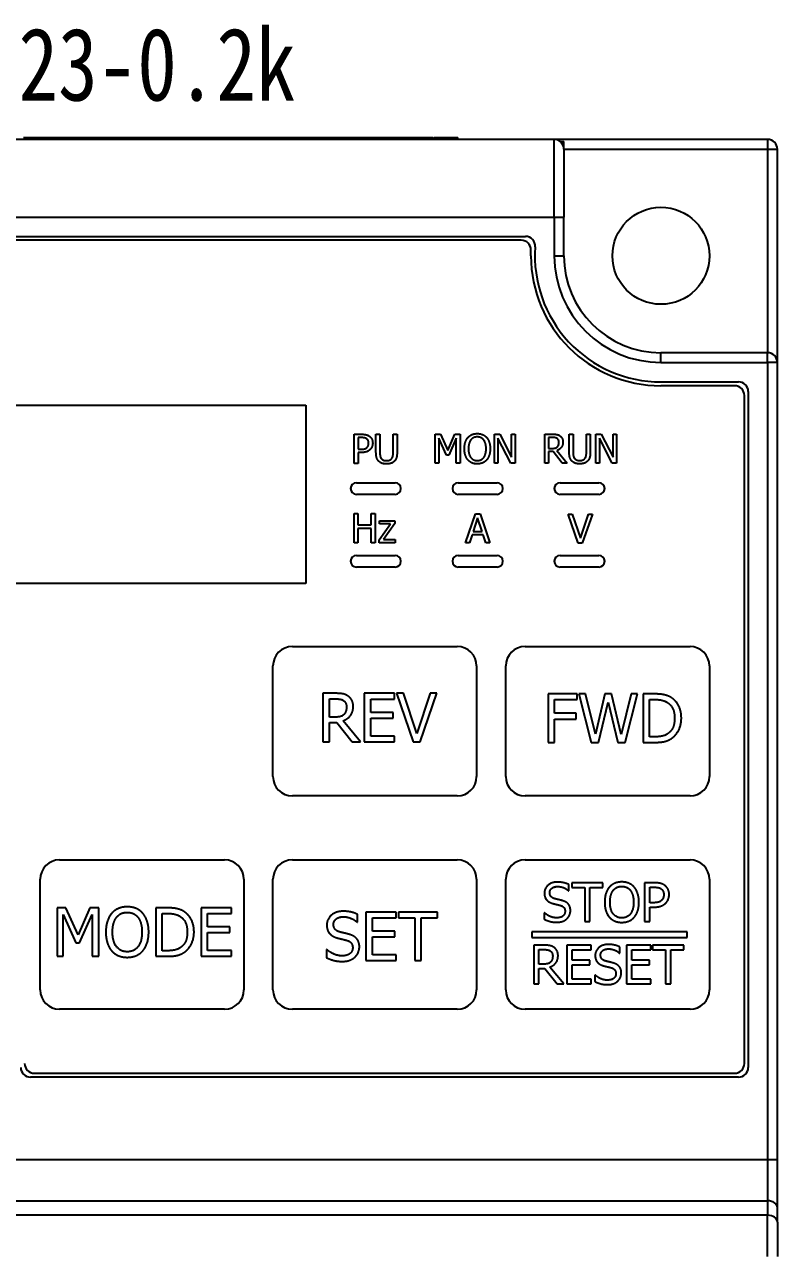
# Model space of a CAD drawing. Header units: millimetres. Extents: x -684 to 5961, y -1281 to 2539.
# Drawn here: x 2174.1 to 2205.1, y -281.4 to -230.6 of the extents above; entities that cross this region are included whole.
import ezdxf
from ezdxf.enums import TextEntityAlignment as Align

# ---------------------------------------------------------------- set-up
doc = ezdxf.new("R2010")
doc.units = ezdxf.units.MM
doc.header["$LTSCALE"] = 5
doc.header["$MEASUREMENT"] = 0
doc.layers.add('2', color=2, linetype='CONTINUOUS')
doc.layers.add('圖框', color=7, linetype='CONTINUOUS')
doc.styles.add('標楷體', font='', dxfattribs={"width": 0.8})
doc.styles.get('標楷體').set_extended_font_data('標楷體')

msp = doc.modelspace()

# ---------------------------------------------------------------- linework, layer by layer
at = {"layer": '圖框'}
for p, q in [((2195.926, -235.359), (2151.126, -235.359)), ((2174.036, -235.279), (2174.484, -235.279)), ((2174.484, -235.359), (2174.484, -235.279)), ((2174.578, -235.359), (2174.578, -235.279)), ((2174.627, -235.279), (2174.718, -235.279)), ((2174.627, -235.359), (2174.627, -235.279)), ((2174.718, -235.279), (2174.845, -235.279)), ((2174.718, -235.359), (2174.718, -235.279)), ((2174.845, -235.279), (2175.073, -235.279)), ((2174.845, -235.359), (2174.845, -235.279)), ((2175.073, -235.359), (2175.073, -235.279)), ((2175.073, -235.279), (2175.19, -235.279)), ((2175.19, -235.359), (2175.19, -235.279)), ((2175.19, -235.279), (2175.249, -235.279)), ((2175.249, -235.359), (2175.249, -235.279)), ((2175.249, -235.279), (2175.517, -235.279)), ((2175.517, -235.359), (2175.517, -235.279)), ((2175.517, -235.279), (2175.672, -235.279)), ((2175.672, -235.279), (2175.756, -235.279)), ((2175.672, -235.359), (2175.672, -235.279)), ((2175.756, -235.279), (2176.078, -235.279)), ((2175.756, -235.359), (2175.756, -235.279)), ((2176.078, -235.359), (2176.078, -235.279)), ((2176.078, -235.279), (2176.19, -235.279)), ((2176.19, -235.279), (2176.332, -235.279)), ((2176.19, -235.359), (2176.19, -235.279)), ((2176.332, -235.359), (2176.332, -235.279)), ((2176.43, -235.359), (2176.43, -235.279)), ((2176.689, -235.359), (2176.689, -235.279)), ((2176.938, -235.359), (2176.938, -235.279)), ((2177.052, -235.359), (2177.052, -235.279)), ((2177.052, -235.279), (2177.2, -235.279)), ((2177.2, -235.359), (2177.2, -235.279)), ((2177.366, -235.359), (2177.366, -235.279)), ((2177.386, -235.359), (2177.386, -235.279)), ((2177.48, -235.359), (2177.48, -235.279)), ((2177.719, -235.359), (2177.719, -235.279)), ((2177.851, -235.359), (2177.851, -235.279)), ((2177.95, -235.279), (2178.04, -235.279)), ((2177.95, -235.359), (2177.95, -235.279)), ((2178.04, -235.359), (2178.04, -235.279)), ((2178.125, -235.359), (2178.125, -235.279)), ((2178.355, -235.359), (2178.355, -235.279)), ((2178.585, -235.359), (2178.585, -235.279)), ((2178.671, -235.359), (2178.671, -235.279)), ((2178.671, -235.279), (2178.838, -235.279)), ((2178.838, -235.359), (2178.838, -235.279)), ((2178.838, -235.279), (2178.948, -235.279)), ((2178.948, -235.359), (2178.948, -235.279)), ((2178.948, -235.279), (2179.053, -235.279)), ((2179.053, -235.279), (2179.13, -235.279)), ((2179.053, -235.359), (2179.053, -235.279)), ((2179.053, -235.279), (2179.053, -235.279)), ((2179.053, -235.359), (2179.053, -235.279)), ((2179.13, -235.279), (2179.197, -235.279)), ((2179.13, -235.359), (2179.13, -235.279)), ((2179.197, -235.359), (2179.197, -235.279)), ((2179.197, -235.279), (2179.326, -235.279)), ((2179.326, -235.359), (2179.326, -235.279)), ((2179.495, -235.359), (2179.495, -235.279)), ((2179.495, -235.279), (2179.925, -235.279)), ((2179.925, -235.359), (2179.925, -235.279)), ((2179.925, -235.279), (2180.167, -235.279)), ((2180.167, -235.279), (2180.258, -235.279)), ((2180.167, -235.359), (2180.167, -235.279)), ((2180.258, -235.359), (2180.258, -235.279)), ((2180.258, -235.279), (2180.501, -235.279)), ((2180.501, -235.279), (2180.584, -235.279)), ((2180.501, -235.359), (2180.501, -235.279)), ((2180.584, -235.359), (2180.584, -235.279)), ((2180.592, -235.279), (2180.764, -235.279)), ((2180.592, -235.359), (2180.592, -235.279)), ((2180.764, -235.359), (2180.764, -235.279)), ((2181.018, -235.359), (2181.018, -235.279)), ((2181.166, -235.359), (2181.166, -235.279)), ((2181.221, -235.359), (2181.221, -235.279)), ((2181.286, -235.279), (2181.393, -235.279)), ((2181.286, -235.359), (2181.286, -235.279)), ((2181.393, -235.359), (2181.393, -235.279)), ((2181.393, -235.279), (2181.837, -235.279)), ((2181.837, -235.279), (2181.907, -235.279)), ((2181.837, -235.359), (2181.837, -235.279)), ((2181.907, -235.279), (2181.913, -235.279)), ((2181.907, -235.359), (2181.907, -235.279)), ((2181.913, -235.359), (2181.913, -235.279)), ((2182.005, -235.279), (2182.119, -235.279)), ((2182.005, -235.359), (2182.005, -235.279)), ((2182.119, -235.279), (2182.556, -235.279)), ((2182.119, -235.359), (2182.119, -235.279)), ((2182.556, -235.359), (2182.556, -235.279)), ((2182.556, -235.279), (2182.707, -235.279)), ((2182.707, -235.359), (2182.707, -235.279)), ((2182.707, -235.279), (2182.719, -235.279)), ((2182.719, -235.359), (2182.719, -235.279)), ((2182.953, -235.359), (2182.953, -235.279)), ((2182.953, -235.279), (2183.559, -235.279)), ((2183.559, -235.359), (2183.559, -235.279)), ((2183.754, -235.279), (2183.761, -235.279)), ((2183.754, -235.359), (2183.754, -235.279)), ((2183.761, -235.279), (2183.85, -235.279)), ((2183.761, -235.359), (2183.761, -235.279)), ((2183.85, -235.279), (2184.049, -235.279)), ((2183.85, -235.359), (2183.85, -235.279)), ((2184.049, -235.279), (2184.106, -235.279)), ((2184.049, -235.359), (2184.049, -235.279)), ((2184.106, -235.279), (2184.305, -235.279)), ((2184.106, -235.359), (2184.106, -235.279)), ((2184.305, -235.359), (2184.305, -235.279)), ((2184.305, -235.279), (2184.401, -235.279)), ((2184.401, -235.359), (2184.401, -235.279)), ((2184.401, -235.279), (2184.451, -235.279)), ((2184.451, -235.359), (2184.451, -235.279)), ((2184.451, -235.279), (2184.511, -235.279)), ((2184.511, -235.279), (2184.608, -235.279)), ((2184.511, -235.359), (2184.511, -235.279)), ((2184.608, -235.279), (2184.677, -235.279)), ((2184.608, -235.359), (2184.608, -235.279)), ((2184.677, -235.279), (2184.991, -235.279)), ((2184.677, -235.359), (2184.677, -235.279)), ((2184.991, -235.279), (2185.061, -235.279)), ((2184.991, -235.359), (2184.991, -235.279)), ((2185.061, -235.359), (2185.061, -235.279)), ((2185.061, -235.279), (2185.163, -235.279)), ((2185.163, -235.279), (2185.272, -235.279)), ((2185.163, -235.359), (2185.163, -235.279)), ((2185.272, -235.279), (2185.454, -235.279)), ((2185.272, -235.359), (2185.272, -235.279)), ((2185.454, -235.359), (2185.454, -235.279)), ((2185.724, -235.359), (2185.724, -235.279)), ((2185.88, -235.359), (2185.88, -235.279)), ((2186.01, -235.279), (2186.035, -235.279)), ((2186.01, -235.359), (2186.01, -235.279)), ((2186.035, -235.359), (2186.035, -235.279)), ((2186.035, -235.279), (2186.509, -235.279)), ((2186.509, -235.279), (2186.792, -235.279)), ((2186.509, -235.359), (2186.509, -235.279)), ((2186.792, -235.359), (2186.792, -235.279)), ((2186.795, -235.279), (2186.979, -235.279)), ((2186.795, -235.359), (2186.795, -235.279)), ((2186.979, -235.359), (2186.979, -235.279)), ((2186.979, -235.279), (2187.262, -235.279)), ((2187.262, -235.359), (2187.262, -235.279)), ((2187.262, -235.279), (2187.426, -235.279)), ((2187.426, -235.279), (2187.515, -235.279)), ((2187.426, -235.359), (2187.426, -235.279)), ((2187.515, -235.279), (2187.857, -235.279)), ((2187.515, -235.359), (2187.515, -235.279)), ((2187.857, -235.359), (2187.857, -235.279)), ((2187.857, -235.279), (2187.975, -235.279)), ((2187.975, -235.359), (2187.975, -235.279)), ((2188.217, -235.359), (2188.217, -235.279)), ((2188.298, -235.279), (2188.401, -235.279)), ((2188.298, -235.359), (2188.298, -235.279)), ((2188.401, -235.359), (2188.401, -235.279)), ((2188.401, -235.279), (2188.46, -235.279)), ((2188.46, -235.359), (2188.46, -235.279)), ((2188.46, -235.279), (2188.473, -235.279)), ((2188.473, -235.359), (2188.473, -235.279)), ((2188.572, -235.359), (2188.572, -235.279)), ((2188.826, -235.359), (2188.826, -235.279)), ((2188.966, -235.359), (2188.966, -235.279)), ((2189.07, -235.359), (2189.07, -235.279)), ((2189.07, -235.279), (2189.206, -235.279)), ((2189.206, -235.279), (2189.302, -235.279)), ((2189.206, -235.359), (2189.206, -235.279)), ((2189.302, -235.279), (2189.66, -235.279)), ((2189.302, -235.359), (2189.302, -235.279)), ((2189.66, -235.359), (2189.66, -235.279)), ((2189.66, -235.279), (2189.756, -235.279)), ((2189.756, -235.279), (2189.92, -235.279)), ((2189.756, -235.359), (2189.756, -235.279)), ((2189.92, -235.359), (2189.92, -235.279)), ((2189.92, -235.279), (2190.204, -235.279)), ((2190.204, -235.359), (2190.204, -235.279)), ((2190.204, -235.279), (2190.253, -235.279)), ((2190.253, -235.359), (2190.253, -235.279)), ((2190.253, -235.279), (2190.367, -235.279)), ((2190.367, -235.279), (2190.456, -235.279)), ((2190.367, -235.359), (2190.367, -235.279)), ((2190.456, -235.279), (2190.798, -235.279)), ((2190.456, -235.359), (2190.456, -235.279)), ((2190.798, -235.359), (2190.798, -235.279)), ((2190.798, -235.279), (2190.916, -235.279)), ((2190.916, -235.359), (2190.916, -235.279)), ((2190.974, -235.359), (2190.974, -235.279)), ((2191.023, -235.279), (2191.12, -235.279)), ((2191.023, -235.359), (2191.023, -235.279)), ((2191.12, -235.279), (2191.19, -235.279)), ((2191.12, -235.359), (2191.12, -235.279)), ((2191.19, -235.279), (2191.503, -235.279)), ((2191.19, -235.359), (2191.19, -235.279)), ((2191.503, -235.279), (2191.574, -235.279)), ((2191.503, -235.359), (2191.503, -235.279)), ((2191.574, -235.359), (2191.574, -235.279)), ((2191.574, -235.279), (2191.675, -235.279)), ((2191.675, -235.359), (2191.675, -235.279)), ((2191.95, -235.359), (2191.95, -235.279)), ((2204.726, -235.359), (2195.926, -235.359)), ((2195.926, -238.559), (2195.926, -235.359)), ((2196.166, -235.439), (2196.326, -235.439)), ((2196.326, -235.759), (2196.326, -235.439)), ((2196.326, -235.759), (2204.726, -235.759)), ((2196.326, -235.759), (2196.326, -238.559)), ((2204.726, -235.359), (2204.726, -235.759)), ((2204.726, -235.759), (2205.126, -235.759)), ((2204.726, -235.759), (2204.726, -244.159)), ((2205.126, -244.559), (2205.126, -235.759)), ((2151.126, -238.559), (2195.926, -238.559)), ((2195.926, -238.559), (2195.926, -240.159)), ((2195.926, -238.559), (2196.326, -238.559)), ((2196.326, -240.159), (2196.326, -238.559)), ((2152.326, -239.359), (2194.74, -239.359)), ((2194.566, -239.519), (2152.486, -239.519)), ((2194.966, -240.159), (2194.966, -239.919)), ((2195.926, -240.159), (2196.326, -240.159)), ((2200.326, -244.559), (2200.326, -244.159)), ((2204.726, -244.159), (2200.326, -244.159)), ((2204.726, -244.559), (2204.726, -244.159)), ((2200.326, -244.559), (2204.726, -244.559)), ((2204.726, -244.559), (2204.726, -277.445)), ((2205.126, -244.559), (2204.726, -244.559)), ((2205.126, -277.445), (2205.126, -244.559)), ((2200.326, -245.359), (2203.526, -245.359)), ((2203.366, -245.519), (2200.326, -245.519)), ((2203.766, -273.479), (2203.766, -245.919)), ((2203.926, -245.759), (2203.926, -273.639)), ((2155.286, -246.319), (2185.686, -246.319)), ((2185.686, -246.319), (2185.686, -253.679)), ((2187.68, -248.72), (2187.68, -247.52)), ((2187.68, -247.52), (2187.981, -247.52)), ((2187.971, -247.658), (2187.839, -247.658)), ((2187.839, -247.658), (2187.839, -248.137)), ((2188.575, -248.269), (2188.575, -247.52)), ((2188.575, -247.52), (2188.735, -247.52)), ((2188.735, -247.52), (2188.735, -248.269)), ((2189.284, -248.273), (2189.284, -247.52)), ((2189.284, -247.52), (2189.444, -247.52)), ((2189.444, -247.52), (2189.444, -248.269)), ((2191.018, -248.717), (2191.018, -247.517)), ((2191.018, -247.517), (2191.236, -247.517)), ((2191.477, -248.387), (2191.167, -247.684)), ((2191.167, -247.684), (2191.167, -248.717)), ((2191.236, -247.517), (2191.535, -248.185)), ((2191.535, -248.185), (2191.825, -247.517)), ((2191.887, -247.684), (2191.574, -248.387)), ((2191.825, -247.517), (2192.047, -247.517)), ((2191.887, -248.717), (2191.887, -247.684)), ((2192.047, -247.517), (2192.047, -248.717)), ((2193.458, -248.717), (2193.458, -247.517)), ((2193.458, -247.517), (2193.684, -247.517)), ((2194.137, -248.717), (2193.606, -247.683)), ((2193.606, -247.683), (2193.606, -248.717)), ((2193.684, -247.517), (2194.168, -248.467)), ((2194.168, -248.467), (2194.168, -247.517)), ((2194.168, -247.517), (2194.316, -247.517)), ((2194.316, -247.517), (2194.316, -248.717)), ((2195.534, -248.715), (2195.534, -247.515)), ((2195.534, -247.515), (2195.843, -247.515)), ((2195.852, -247.653), (2195.693, -247.653)), ((2195.693, -247.653), (2195.693, -248.104)), ((2196.543, -248.263), (2196.543, -247.515)), ((2196.543, -247.515), (2196.703, -247.515)), ((2196.703, -247.515), (2196.703, -248.263)), ((2197.252, -248.267), (2197.252, -247.515)), ((2197.252, -247.515), (2197.412, -247.515)), ((2197.412, -247.515), (2197.412, -248.263)), ((2197.64, -248.715), (2197.64, -247.515)), ((2197.64, -247.515), (2197.867, -247.515)), ((2198.32, -248.715), (2197.789, -247.68)), ((2197.789, -247.68), (2197.789, -248.715)), ((2197.867, -247.515), (2198.35, -248.465)), ((2198.35, -248.465), (2198.35, -247.515)), ((2198.35, -247.515), (2198.499, -247.515)), ((2198.499, -247.515), (2198.499, -248.715)), ((2187.839, -248.137), (2187.948, -248.137)), ((2187.974, -248.273), (2187.839, -248.273)), ((2187.839, -248.273), (2187.839, -248.72)), ((2191.574, -248.387), (2191.477, -248.387)), ((2195.693, -248.104), (2195.833, -248.104)), ((2195.876, -248.237), (2195.693, -248.237)), ((2195.693, -248.237), (2195.693, -248.715)), ((2196.255, -248.715), (2195.876, -248.237)), ((2196.036, -248.192), (2196.463, -248.715)), ((2187.839, -248.72), (2187.68, -248.72)), ((2191.167, -248.717), (2191.018, -248.717)), ((2192.047, -248.717), (2191.887, -248.717)), ((2193.606, -248.717), (2193.458, -248.717)), ((2194.316, -248.717), (2194.137, -248.717)), ((2195.693, -248.715), (2195.534, -248.715)), ((2196.463, -248.715), (2196.255, -248.715)), ((2197.789, -248.715), (2197.64, -248.715)), ((2198.499, -248.715), (2198.32, -248.715)), ((2187.766, -249.519), (2189.366, -249.519)), ((2191.966, -249.519), (2193.566, -249.519)), ((2196.166, -249.519), (2197.766, -249.519)), ((2189.366, -249.999), (2187.766, -249.999)), ((2193.566, -249.999), (2191.966, -249.999)), ((2197.766, -249.999), (2196.166, -249.999)), ((2187.67, -251.992), (2187.67, -250.792)), ((2187.67, -250.792), (2187.83, -250.792)), ((2187.83, -250.792), (2187.83, -251.263)), ((2188.382, -251.263), (2188.382, -250.792)), ((2188.382, -250.792), (2188.542, -250.792)), ((2188.542, -250.792), (2188.542, -251.992)), ((2192.268, -251.999), (2192.672, -250.799)), ((2192.767, -250.962), (2192.582, -251.527)), ((2192.672, -250.799), (2192.869, -250.799)), ((2192.952, -251.527), (2192.767, -250.962)), ((2192.869, -250.799), (2193.273, -251.999)), ((2196.911, -252.014), (2196.498, -250.814)), ((2196.498, -250.814), (2196.669, -250.814)), ((2196.669, -250.814), (2197.002, -251.81)), ((2197.002, -251.81), (2197.334, -250.814)), ((2197.497, -250.814), (2197.083, -252.014)), ((2197.334, -250.814), (2197.497, -250.814)), ((2187.83, -251.263), (2188.382, -251.263)), ((2188.382, -251.405), (2187.83, -251.405)), ((2187.83, -251.405), (2187.83, -251.992)), ((2188.382, -251.992), (2188.382, -251.405)), ((2188.703, -251.88), (2189.174, -251.216)), ((2188.723, -251.216), (2188.723, -251.092)), ((2188.723, -251.092), (2189.356, -251.092)), ((2189.174, -251.216), (2188.723, -251.216)), ((2189.356, -251.2), (2188.883, -251.865)), ((2189.356, -251.092), (2189.356, -251.2)), ((2187.83, -251.992), (2187.67, -251.992)), ((2188.542, -251.992), (2188.382, -251.992)), ((2188.703, -251.992), (2188.703, -251.88)), ((2189.364, -251.992), (2188.703, -251.992)), ((2188.883, -251.865), (2189.364, -251.865)), ((2189.364, -251.865), (2189.364, -251.992)), ((2192.429, -251.999), (2192.268, -251.999)), ((2192.538, -251.664), (2192.429, -251.999)), ((2192.996, -251.664), (2192.538, -251.664)), ((2192.582, -251.527), (2192.952, -251.527)), ((2193.105, -251.999), (2192.996, -251.664)), ((2193.273, -251.999), (2193.105, -251.999)), ((2197.083, -252.014), (2196.911, -252.014)), ((2187.766, -252.519), (2189.366, -252.519)), ((2191.966, -252.519), (2193.566, -252.519)), ((2196.166, -252.519), (2197.766, -252.519)), ((2189.366, -252.999), (2187.766, -252.999)), ((2193.566, -252.999), (2191.966, -252.999)), ((2197.766, -252.999), (2196.166, -252.999)), ((2185.686, -253.679), (2155.286, -253.679)), ((2185.126, -256.279), (2191.926, -256.279)), ((2194.726, -256.279), (2201.526, -256.279)), ((2184.326, -261.639), (2184.326, -257.079)), ((2192.726, -257.079), (2192.726, -261.639)), ((2193.926, -261.639), (2193.926, -257.079)), ((2202.326, -257.079), (2202.326, -261.639)), ((2186.385, -258.206), (2186.385, -260.206)), ((2186.901, -258.206), (2186.385, -258.206)), ((2186.651, -259.188), (2186.651, -258.436)), ((2186.651, -258.436), (2186.915, -258.436)), ((2189.343, -258.206), (2188.092, -258.206)), ((2188.092, -258.206), (2188.092, -260.206)), ((2188.358, -258.443), (2189.343, -258.443)), ((2188.358, -258.991), (2188.358, -258.443)), ((2189.343, -258.443), (2189.343, -258.206)), ((2189.421, -258.206), (2190.11, -260.206)), ((2189.706, -258.206), (2189.421, -258.206)), ((2190.26, -259.868), (2189.706, -258.206)), ((2190.815, -258.206), (2190.26, -259.868)), ((2190.396, -260.206), (2191.085, -258.206)), ((2191.085, -258.206), (2190.815, -258.206)), ((2195.676, -258.232), (2195.676, -260.232)), ((2196.872, -258.232), (2195.676, -258.232)), ((2195.942, -259.032), (2195.942, -258.468)), ((2195.942, -258.468), (2196.872, -258.468)), ((2196.872, -258.468), (2196.872, -258.232)), ((2196.944, -258.232), (2197.454, -260.232)), ((2197.218, -258.232), (2196.944, -258.232)), ((2197.62, -259.89), (2197.218, -258.232)), ((2198.018, -258.232), (2197.62, -259.89)), ((2197.749, -260.232), (2198.145, -258.572)), ((2198.289, -258.232), (2198.018, -258.232)), ((2198.145, -258.572), (2198.551, -260.232)), ((2198.691, -259.909), (2198.289, -258.232)), ((2199.091, -258.232), (2198.691, -259.909)), ((2198.85, -260.232), (2199.352, -258.232)), ((2199.352, -258.232), (2199.091, -258.232)), ((2199.59, -258.232), (2199.59, -260.232)), ((2200.046, -258.232), (2199.59, -258.232)), ((2199.856, -260.001), (2199.856, -258.462)), ((2199.856, -258.462), (2200.059, -258.462)), ((2189.277, -258.991), (2188.358, -258.991)), ((2189.277, -259.227), (2189.277, -258.991)), ((2196.833, -259.032), (2195.942, -259.032)), ((2196.833, -259.269), (2196.833, -259.032)), ((2186.884, -259.188), (2186.651, -259.188)), ((2186.651, -259.411), (2186.956, -259.411)), ((2186.651, -260.206), (2186.651, -259.411)), ((2186.956, -259.411), (2187.588, -260.206)), ((2187.933, -260.206), (2187.221, -259.336)), ((2188.358, -259.227), (2189.277, -259.227)), ((2188.358, -259.97), (2188.358, -259.227)), ((2195.942, -259.269), (2196.833, -259.269)), ((2195.942, -260.232), (2195.942, -259.269)), ((2189.343, -259.97), (2188.358, -259.97)), ((2189.343, -260.206), (2189.343, -259.97)), ((2200.059, -260.001), (2199.856, -260.001)), ((2186.385, -260.206), (2186.651, -260.206)), ((2187.588, -260.206), (2187.933, -260.206)), ((2188.092, -260.206), (2189.343, -260.206)), ((2190.11, -260.206), (2190.396, -260.206)), ((2195.676, -260.232), (2195.942, -260.232)), ((2197.454, -260.232), (2197.749, -260.232)), ((2198.551, -260.232), (2198.85, -260.232)), ((2199.59, -260.232), (2200.051, -260.232)), ((2191.926, -262.439), (2185.126, -262.439)), ((2201.526, -262.439), (2194.726, -262.439)), ((2175.526, -265.079), (2182.326, -265.079)), ((2185.126, -265.079), (2191.926, -265.079)), ((2194.726, -265.079), (2201.526, -265.079)), ((2174.726, -270.439), (2174.726, -265.879)), ((2183.126, -265.879), (2183.126, -270.439)), ((2184.326, -270.439), (2184.326, -265.879)), ((2192.726, -265.879), (2192.726, -270.439)), ((2193.926, -270.439), (2193.926, -265.879)), ((2196.532, -266.351), (2196.532, -266.097)), ((2196.647, -266.022), (2196.647, -266.211)), ((2197.933, -266.022), (2196.647, -266.022)), ((2196.647, -266.211), (2197.184, -266.211)), ((2197.184, -266.211), (2197.184, -267.622)), ((2197.397, -266.211), (2197.933, -266.211)), ((2197.397, -267.622), (2197.397, -266.211)), ((2197.933, -266.211), (2197.933, -266.022)), ((2199.653, -266.022), (2199.653, -267.622)), ((2200.055, -266.022), (2199.653, -266.022)), ((2199.865, -266.844), (2199.865, -266.206)), ((2199.865, -266.206), (2200.042, -266.206)), ((2202.326, -265.879), (2202.326, -270.439)), ((2196.516, -266.351), (2196.532, -266.351)), ((2175.427, -267.055), (2175.427, -269.055)), ((2175.79, -267.055), (2175.427, -267.055)), ((2176.29, -268.169), (2175.79, -267.055)), ((2176.773, -267.055), (2176.29, -268.169)), ((2177.142, -267.055), (2176.773, -267.055)), ((2177.142, -269.055), (2177.142, -267.055)), ((2179.494, -267.055), (2179.494, -269.055)), ((2179.949, -267.055), (2179.494, -267.055)), ((2182.61, -267.055), (2181.359, -267.055)), ((2181.359, -267.055), (2181.359, -269.055)), ((2182.61, -267.292), (2182.61, -267.055)), ((2189.413, -267.231), (2188.162, -267.231)), ((2188.162, -267.231), (2188.162, -269.231)), ((2189.413, -267.467), (2189.413, -267.231)), ((2189.501, -267.231), (2189.501, -267.467)), ((2191.108, -267.231), (2189.501, -267.231)), ((2191.108, -267.467), (2191.108, -267.231)), ((2195.506, -267.259), (2195.506, -267.526)), ((2195.522, -267.259), (2195.506, -267.259)), ((2200.01, -266.844), (2199.865, -266.844)), ((2199.865, -267.025), (2200.045, -267.025)), ((2199.865, -267.622), (2199.865, -267.025)), ((2175.675, -267.333), (2176.192, -268.504)), ((2175.675, -269.055), (2175.675, -267.333)), ((2176.354, -268.504), (2176.876, -267.333)), ((2176.876, -267.333), (2176.876, -269.055)), ((2179.76, -268.825), (2179.76, -267.286)), ((2179.76, -267.286), (2179.962, -267.286)), ((2181.625, -267.292), (2182.61, -267.292)), ((2181.625, -267.84), (2181.625, -267.292)), ((2187.794, -267.642), (2187.813, -267.642)), ((2187.813, -267.642), (2187.813, -267.325)), ((2188.428, -267.467), (2189.413, -267.467)), ((2188.428, -268.015), (2188.428, -267.467)), ((2189.501, -267.467), (2190.172, -267.467)), ((2190.172, -267.467), (2190.172, -269.231)), ((2190.437, -267.467), (2191.108, -267.467)), ((2190.437, -269.231), (2190.437, -267.467)), ((2197.184, -267.622), (2197.397, -267.622)), ((2199.653, -267.622), (2199.865, -267.622)), ((2182.544, -267.84), (2181.625, -267.84)), ((2181.625, -268.077), (2182.544, -268.077)), ((2181.625, -268.819), (2181.625, -268.077)), ((2182.544, -268.077), (2182.544, -267.84)), ((2189.347, -268.015), (2188.428, -268.015)), ((2188.428, -268.252), (2189.347, -268.252)), ((2188.428, -268.994), (2188.428, -268.252)), ((2189.347, -268.252), (2189.347, -268.015)), ((2195.008, -268.039), (2195.008, -268.279)), ((2201.408, -268.039), (2195.008, -268.039)), ((2201.408, -268.279), (2201.408, -268.039)), ((2176.192, -268.504), (2176.354, -268.504)), ((2186.531, -268.777), (2186.531, -269.111)), ((2186.551, -268.777), (2186.531, -268.777)), ((2195.008, -268.279), (2201.408, -268.279)), ((2195.081, -268.594), (2195.081, -270.194)), ((2195.494, -268.594), (2195.081, -268.594)), ((2195.294, -269.379), (2195.294, -268.778)), ((2195.294, -268.778), (2195.505, -268.778)), ((2197.448, -268.594), (2196.447, -268.594)), ((2196.447, -268.594), (2196.447, -270.194)), ((2196.659, -268.783), (2197.448, -268.783)), ((2196.659, -269.221), (2196.659, -268.783)), ((2197.448, -268.783), (2197.448, -268.594)), ((2198.628, -268.923), (2198.628, -268.669)), ((2199.907, -268.594), (2198.906, -268.594)), ((2198.906, -268.594), (2198.906, -270.194)), ((2199.119, -268.783), (2199.907, -268.783)), ((2199.119, -269.221), (2199.119, -268.783)), ((2199.907, -268.783), (2199.907, -268.594)), ((2199.977, -268.594), (2199.977, -268.783)), ((2201.264, -268.594), (2199.977, -268.594)), ((2199.977, -268.783), (2200.514, -268.783)), ((2200.514, -268.783), (2200.514, -270.194)), ((2200.727, -268.783), (2201.264, -268.783)), ((2200.727, -270.194), (2200.727, -268.783)), ((2201.264, -268.783), (2201.264, -268.594)), ((2175.427, -269.055), (2175.675, -269.055)), ((2176.876, -269.055), (2177.142, -269.055)), ((2179.494, -269.055), (2179.954, -269.055)), ((2179.962, -268.825), (2179.76, -268.825)), ((2181.359, -269.055), (2182.61, -269.055)), ((2182.61, -268.819), (2181.625, -268.819)), ((2182.61, -269.055), (2182.61, -268.819)), ((2188.162, -269.231), (2189.413, -269.231)), ((2189.413, -268.994), (2188.428, -268.994)), ((2189.413, -269.231), (2189.413, -268.994)), ((2190.172, -269.231), (2190.437, -269.231)), ((2197.395, -269.221), (2196.659, -269.221)), ((2197.395, -269.411), (2197.395, -269.221)), ((2198.612, -268.923), (2198.628, -268.923)), ((2199.854, -269.221), (2199.119, -269.221)), ((2199.854, -269.411), (2199.854, -269.221)), ((2195.481, -269.379), (2195.294, -269.379)), ((2195.294, -269.557), (2195.538, -269.557)), ((2195.294, -270.194), (2195.294, -269.557)), ((2195.538, -269.557), (2196.043, -270.194)), ((2196.32, -270.194), (2195.75, -269.497)), ((2196.659, -269.411), (2197.395, -269.411)), ((2196.659, -270.004), (2196.659, -269.411)), ((2199.119, -269.411), (2199.854, -269.411)), ((2199.119, -270.004), (2199.119, -269.411)), ((2195.081, -270.194), (2195.294, -270.194)), ((2196.043, -270.194), (2196.32, -270.194)), ((2196.447, -270.194), (2197.448, -270.194)), ((2197.448, -270.004), (2196.659, -270.004)), ((2197.448, -270.194), (2197.448, -270.004)), ((2197.602, -269.831), (2197.602, -270.098)), ((2197.618, -269.831), (2197.602, -269.831)), ((2198.906, -270.194), (2199.907, -270.194)), ((2199.907, -270.004), (2199.119, -270.004)), ((2199.907, -270.194), (2199.907, -270.004)), ((2200.514, -270.194), (2200.727, -270.194)), ((2182.326, -271.239), (2175.526, -271.239)), ((2191.926, -271.239), (2185.126, -271.239)), ((2201.526, -271.239), (2194.726, -271.239)), ((2203.526, -274.039), (2174.326, -274.039)), ((2174.486, -273.879), (2203.366, -273.879)), ((2204.726, -277.445), (2151.126, -277.445)), ((2204.726, -277.445), (2204.726, -279.142)), ((2205.126, -277.445), (2204.726, -277.445)), ((2205.126, -279.424), (2205.126, -277.445)), ((2151.126, -279.142), (2204.726, -279.142)), ((2204.726, -279.142), (2204.726, -279.736)), ((2205.126, -280.019), (2205.126, -279.424)), ((2204.726, -279.736), (2151.126, -279.736)), ((2204.726, -281.433), (2204.726, -279.736)), ((2205.126, -280.019), (2205.126, -281.433))]:
    msp.add_line(p, q, dxfattribs=at)
msp.add_circle((2200.326, -240.159), 2, dxfattribs=at)
for centre, radius, start, end in [((2195.926, -235.759), 0.4, 0, 90), ((2204.726, -235.759), 0.4, 0, 90), ((2194.566, -239.919), 0.4, 0, 90), ((2194.74, -239.759), 0.4, 355.904, 90), ((2200.326, -240.159), 5.2, 175.904, 270), ((2200.326, -240.159), 5.36, 180, 270), ((2200.326, -240.159), 4.4, 180, 270), ((2200.326, -240.159), 4, 180, 270), ((2204.726, -244.559), 0.4, 0, 90), ((2203.526, -245.759), 0.4, 0, 90), ((2203.366, -245.919), 0.4, 0, 90), ((2187.766, -249.759), 0.24, 90, 270), ((2189.366, -249.759), 0.24, 270, 90), ((2191.966, -249.759), 0.24, 90, 270), ((2193.566, -249.759), 0.24, 270, 90), ((2196.166, -249.759), 0.24, 90, 270), ((2197.766, -249.759), 0.24, 270, 90), ((2187.766, -252.759), 0.24, 90, 270), ((2189.366, -252.759), 0.24, 270, 90), ((2191.966, -252.759), 0.24, 90, 270), ((2193.566, -252.759), 0.24, 270, 90), ((2196.166, -252.759), 0.24, 90, 270), ((2197.766, -252.759), 0.24, 270, 90), ((2185.126, -257.079), 0.8, 90, 180), ((2191.926, -257.079), 0.8, 0, 90), ((2194.726, -257.079), 0.8, 90, 180), ((2201.526, -257.079), 0.8, 0, 90), ((2185.126, -261.639), 0.8, 180, 270), ((2191.926, -261.639), 0.8, 270, 0), ((2194.726, -261.639), 0.8, 180, 270), ((2201.526, -261.639), 0.8, 270, 0), ((2175.526, -265.879), 0.8, 90, 180), ((2182.326, -265.879), 0.8, 0, 90), ((2185.126, -265.879), 0.8, 90, 180), ((2191.926, -265.879), 0.8, 0, 90), ((2194.726, -265.879), 0.8, 90, 180), ((2201.526, -265.879), 0.8, 0, 90), ((2175.526, -270.439), 0.8, 180, 270), ((2182.326, -270.439), 0.8, 270, 0), ((2185.126, -270.439), 0.8, 180, 270), ((2191.926, -270.439), 0.8, 270, 0), ((2194.726, -270.439), 0.8, 180, 270), ((2201.526, -270.439), 0.8, 270, 0), ((2174.326, -273.639), 0.4, 180, 270), ((2174.486, -273.479), 0.4, 180, 270), ((2203.366, -273.479), 0.4, 270, 0), ((2203.526, -273.639), 0.4, 270, 0)]:
    msp.add_arc(centre, radius, start, end, dxfattribs=at)
for centre in [(2204.726, -279.424), (2204.726, -280.019)]:
    msp.add_ellipse(centre, major_axis=(0.4, 0), ratio=0.707107, start_param=0, end_param=1.570796, dxfattribs=at)
for points in [[(2174.484, -235.279), (2174.527, -235.279), (2174.578, -235.279)], [(2174.578, -235.279), (2174.604, -235.279), (2174.627, -235.279)], [(2176.332, -235.279), (2176.353, -235.279), (2176.383, -235.279), (2176.43, -235.279)], [(2176.43, -235.279), (2176.477, -235.279), (2176.61, -235.279), (2176.689, -235.279)], [(2176.689, -235.279), (2176.751, -235.279), (2176.883, -235.279), (2176.938, -235.279)], [(2177.366, -235.279), (2177.377, -235.279), (2177.386, -235.279)], [(2177.386, -235.279), (2177.406, -235.279), (2177.436, -235.279), (2177.48, -235.279)], [(2177.48, -235.279), (2177.524, -235.279), (2177.645, -235.279), (2177.719, -235.279)], [(2177.719, -235.279), (2177.758, -235.279), (2177.824, -235.279), (2177.851, -235.279)], [(2177.851, -235.279), (2177.885, -235.279), (2177.925, -235.279), (2177.95, -235.279)], [(2178.04, -235.279), (2178.057, -235.279), (2178.084, -235.279), (2178.125, -235.279)], [(2178.125, -235.279), (2178.166, -235.279), (2178.283, -235.279), (2178.355, -235.279)], [(2178.355, -235.279), (2178.428, -235.279), (2178.543, -235.279), (2178.585, -235.279)], [(2178.585, -235.279), (2178.626, -235.279), (2178.653, -235.279), (2178.671, -235.279)], [(2180.584, -235.279), (2180.587, -235.279), (2180.592, -235.279)], [(2180.764, -235.279), (2180.857, -235.279), (2180.972, -235.279), (2181.018, -235.279)], [(2181.018, -235.279), (2181.086, -235.279), (2181.134, -235.279), (2181.166, -235.279)], [(2181.166, -235.279), (2181.199, -235.279), (2181.221, -235.279)], [(2181.221, -235.279), (2181.25, -235.279), (2181.286, -235.279)], [(2185.454, -235.279), (2185.553, -235.279), (2185.674, -235.279), (2185.724, -235.279)], [(2185.724, -235.279), (2185.795, -235.279), (2185.846, -235.279), (2185.88, -235.279)], [(2186.792, -235.279), (2186.793, -235.279), (2186.795, -235.279)], [(2188.217, -235.279), (2188.255, -235.279), (2188.281, -235.279), (2188.298, -235.279)], [(2188.473, -235.279), (2188.494, -235.279), (2188.526, -235.279), (2188.572, -235.279)], [(2188.572, -235.279), (2188.619, -235.279), (2188.747, -235.279), (2188.826, -235.279)], [(2188.826, -235.279), (2188.867, -235.279), (2188.936, -235.279), (2188.966, -235.279)], [(2188.966, -235.279), (2189.001, -235.279), (2189.044, -235.279), (2189.07, -235.279)], [(2190.974, -235.279), (2190.977, -235.279), (2191.023, -235.279)], [(2188.185, -247.704), (2188.148, -247.679), (2188.046, -247.658), (2187.971, -247.658)], [(2187.981, -247.52), (2188.088, -247.52), (2188.238, -247.555), (2188.295, -247.595)], [(2188.272, -247.887), (2188.272, -247.824), (2188.229, -247.733), (2188.185, -247.704)], [(2188.204, -248.065), (2188.24, -248.029), (2188.272, -247.944), (2188.272, -247.887)], [(2188.295, -247.595), (2188.362, -247.641), (2188.438, -247.782), (2188.438, -247.882)], [(2188.438, -247.882), (2188.438, -247.96), (2188.383, -248.1), (2188.333, -248.148)], [(2192.222, -248.117), (2192.222, -247.967), (2192.297, -247.737), (2192.366, -247.655)], [(2192.366, -247.655), (2192.436, -247.575), (2192.631, -247.492), (2192.752, -247.492)], [(2192.486, -247.755), (2192.439, -247.816), (2192.388, -248.001), (2192.388, -248.117)], [(2192.753, -247.63), (2192.666, -247.63), (2192.536, -247.691), (2192.486, -247.755)], [(2192.752, -247.492), (2192.874, -247.492), (2193.071, -247.578), (2193.139, -247.655)], [(2193.018, -247.755), (2192.97, -247.692), (2192.836, -247.63), (2192.753, -247.63)], [(2193.116, -248.117), (2193.116, -247.999), (2193.065, -247.815), (2193.018, -247.755)], [(2193.139, -247.655), (2193.207, -247.734), (2193.283, -247.968), (2193.283, -248.117)], [(2195.843, -247.515), (2195.946, -247.515), (2196.085, -247.537), (2196.148, -247.578)], [(2196.042, -247.693), (2196.008, -247.671), (2195.918, -247.653), (2195.852, -247.653)], [(2196.285, -247.84), (2196.285, -247.972), (2196.15, -248.15), (2196.036, -248.192)], [(2196.118, -247.853), (2196.118, -247.8), (2196.081, -247.72), (2196.042, -247.693)], [(2196.05, -248.042), (2196.085, -248.009), (2196.118, -247.915), (2196.118, -247.853)], [(2196.148, -247.578), (2196.212, -247.619), (2196.285, -247.746), (2196.285, -247.84)], [(2187.948, -248.137), (2188.045, -248.137), (2188.165, -248.106), (2188.204, -248.065)], [(2188.333, -248.148), (2188.271, -248.21), (2188.103, -248.273), (2187.974, -248.273)], [(2188.69, -248.635), (2188.627, -248.572), (2188.575, -248.397), (2188.575, -248.269)], [(2188.735, -248.269), (2188.735, -248.353), (2188.756, -248.465), (2188.786, -248.511)], [(2189.233, -248.511), (2189.263, -248.465), (2189.284, -248.353), (2189.284, -248.273)], [(2189.444, -248.269), (2189.444, -248.394), (2189.393, -248.573), (2189.329, -248.635)], [(2192.365, -248.579), (2192.296, -248.5), (2192.222, -248.265), (2192.222, -248.117)], [(2192.388, -248.117), (2192.388, -248.354), (2192.586, -248.605), (2192.753, -248.605)], [(2192.753, -248.605), (2192.919, -248.605), (2193.116, -248.354), (2193.116, -248.117)], [(2193.283, -248.117), (2193.283, -248.263), (2193.209, -248.5), (2193.139, -248.579)], [(2195.833, -248.104), (2195.902, -248.104), (2196.012, -248.08), (2196.05, -248.042)], [(2196.658, -248.629), (2196.595, -248.567), (2196.543, -248.392), (2196.543, -248.263)], [(2196.703, -248.263), (2196.703, -248.347), (2196.724, -248.46), (2196.754, -248.505)], [(2197.201, -248.505), (2197.231, -248.46), (2197.252, -248.348), (2197.252, -248.267)], [(2197.412, -248.263), (2197.412, -248.389), (2197.361, -248.568), (2197.297, -248.629)], [(2189.009, -248.745), (2188.903, -248.745), (2188.746, -248.69), (2188.69, -248.635)], [(2188.786, -248.511), (2188.818, -248.56), (2188.929, -248.609), (2189.009, -248.609)], [(2189.009, -248.609), (2189.084, -248.609), (2189.201, -248.56), (2189.233, -248.511)], [(2189.329, -248.635), (2189.272, -248.691), (2189.12, -248.745), (2189.009, -248.745)], [(2192.752, -248.743), (2192.63, -248.743), (2192.436, -248.66), (2192.365, -248.579)], [(2193.139, -248.579), (2193.065, -248.663), (2192.869, -248.743), (2192.752, -248.743)], [(2196.977, -248.74), (2196.871, -248.74), (2196.713, -248.684), (2196.658, -248.629)], [(2196.754, -248.505), (2196.786, -248.554), (2196.897, -248.604), (2196.977, -248.604)], [(2196.977, -248.604), (2197.052, -248.604), (2197.169, -248.554), (2197.201, -248.505)], [(2197.297, -248.629), (2197.24, -248.685), (2197.088, -248.74), (2196.977, -248.74)], [(2187.409, -258.312), (2187.304, -258.244), (2187.072, -258.206), (2186.901, -258.206)], [(2186.915, -258.436), (2187.025, -258.436), (2187.176, -258.467), (2187.233, -258.505)], [(2187.233, -258.505), (2187.298, -258.548), (2187.359, -258.683), (2187.359, -258.77)], [(2187.636, -258.749), (2187.636, -258.592), (2187.515, -258.38), (2187.409, -258.312)], [(2200.762, -258.39), (2200.649, -258.316), (2200.328, -258.232), (2200.046, -258.232)], [(2200.059, -258.462), (2200.239, -258.462), (2200.48, -258.518), (2200.587, -258.582)], [(2200.587, -258.582), (2200.738, -258.674), (2200.89, -259), (2200.89, -259.23)], [(2201.167, -259.233), (2201.167, -258.942), (2200.955, -258.518), (2200.762, -258.39)], [(2187.246, -259.085), (2187.183, -259.148), (2186.999, -259.188), (2186.884, -259.188)], [(2187.221, -259.336), (2187.413, -259.265), (2187.636, -258.968), (2187.636, -258.749)], [(2187.359, -258.77), (2187.359, -258.874), (2187.304, -259.03), (2187.246, -259.085)], [(2200.89, -259.23), (2200.89, -259.463), (2200.751, -259.775), (2200.611, -259.869)], [(2200.759, -260.071), (2200.945, -259.948), (2201.167, -259.507), (2201.167, -259.233)], [(2200.051, -260.232), (2200.294, -260.232), (2200.607, -260.167), (2200.759, -260.071)], [(2200.611, -259.869), (2200.503, -259.945), (2200.235, -260.001), (2200.059, -260.001)], [(2196.056, -265.993), (2195.821, -265.993), (2195.518, -266.256), (2195.518, -266.451)], [(2195.739, -266.429), (2195.739, -266.316), (2195.922, -266.177), (2196.07, -266.177)], [(2196.532, -266.097), (2196.429, -266.046), (2196.191, -265.993), (2196.056, -265.993)], [(2196.07, -266.177), (2196.201, -266.177), (2196.44, -266.281), (2196.516, -266.351)], [(2198.197, -266.205), (2198.104, -266.315), (2198.005, -266.621), (2198.005, -266.822)], [(2198.711, -265.988), (2198.551, -265.988), (2198.29, -266.098), (2198.197, -266.205)], [(2198.357, -266.338), (2198.423, -266.253), (2198.597, -266.172), (2198.713, -266.172)], [(2199.227, -266.205), (2199.137, -266.102), (2198.875, -265.988), (2198.711, -265.988)], [(2198.713, -266.172), (2198.824, -266.172), (2199.003, -266.255), (2199.067, -266.338)], [(2199.419, -266.822), (2199.419, -266.622), (2199.318, -266.311), (2199.227, -266.205)], [(2200.042, -266.206), (2200.141, -266.206), (2200.276, -266.233), (2200.327, -266.267)], [(2200.473, -266.122), (2200.397, -266.068), (2200.197, -266.022), (2200.055, -266.022)], [(2200.664, -266.504), (2200.664, -266.371), (2200.563, -266.183), (2200.473, -266.122)], [(2195.518, -266.451), (2195.518, -266.544), (2195.572, -266.687), (2195.622, -266.74)], [(2195.622, -266.74), (2195.672, -266.793), (2195.803, -266.859), (2195.886, -266.881)], [(2195.948, -266.678), (2195.847, -266.651), (2195.739, -266.53), (2195.739, -266.429)], [(2196.276, -266.762), (2196.211, -266.743), (2196.016, -266.696), (2195.948, -266.678)], [(2198.226, -266.822), (2198.226, -266.666), (2198.294, -266.42), (2198.357, -266.338)], [(2199.067, -266.338), (2199.129, -266.419), (2199.198, -266.664), (2199.198, -266.822)], [(2200.351, -266.748), (2200.3, -266.802), (2200.14, -266.844), (2200.01, -266.844)], [(2200.327, -266.267), (2200.385, -266.306), (2200.442, -266.428), (2200.442, -266.511)], [(2200.442, -266.511), (2200.442, -266.587), (2200.399, -266.7), (2200.351, -266.748)], [(2200.524, -266.859), (2200.59, -266.795), (2200.664, -266.608), (2200.664, -266.504)], [(2178.317, -267.013), (2178.116, -267.013), (2177.79, -267.151), (2177.674, -267.284)], [(2177.875, -267.451), (2177.957, -267.344), (2178.174, -267.243), (2178.319, -267.243)], [(2178.962, -267.284), (2178.849, -267.156), (2178.521, -267.013), (2178.317, -267.013)], [(2178.319, -267.243), (2178.458, -267.243), (2178.682, -267.347), (2178.761, -267.451)], [(2180.666, -267.214), (2180.552, -267.14), (2180.231, -267.055), (2179.949, -267.055)], [(2181.071, -268.057), (2181.071, -267.765), (2180.858, -267.342), (2180.666, -267.214)], [(2187.219, -267.195), (2186.925, -267.195), (2186.546, -267.524), (2186.546, -267.767)], [(2187.813, -267.325), (2187.685, -267.261), (2187.387, -267.195), (2187.219, -267.195)], [(2196.016, -267.466), (2195.892, -267.466), (2195.627, -267.357), (2195.522, -267.259)], [(2195.886, -266.881), (2195.978, -266.905), (2196.101, -266.933), (2196.175, -266.954)], [(2196.372, -267.199), (2196.372, -267.32), (2196.192, -267.466), (2196.016, -267.466)], [(2196.175, -266.954), (2196.278, -266.984), (2196.372, -267.103), (2196.372, -267.199)], [(2196.594, -267.165), (2196.594, -267.016), (2196.441, -266.813), (2196.276, -266.762)], [(2196.449, -267.505), (2196.517, -267.442), (2196.594, -267.26), (2196.594, -267.165)], [(2198.005, -266.822), (2198.005, -267.019), (2198.103, -267.331), (2198.195, -267.438)], [(2198.713, -267.471), (2198.491, -267.471), (2198.226, -267.137), (2198.226, -266.822)], [(2199.198, -266.822), (2199.198, -267.137), (2198.934, -267.471), (2198.713, -267.471)], [(2199.227, -267.438), (2199.321, -267.331), (2199.419, -267.016), (2199.419, -266.822)], [(2200.045, -267.025), (2200.217, -267.025), (2200.441, -266.941), (2200.524, -266.859)], [(2177.674, -267.284), (2177.559, -267.422), (2177.434, -267.804), (2177.434, -268.055)], [(2177.711, -268.055), (2177.711, -267.861), (2177.795, -267.553), (2177.875, -267.451)], [(2178.761, -267.451), (2178.839, -267.551), (2178.925, -267.858), (2178.925, -268.055)], [(2179.202, -268.055), (2179.202, -267.806), (2179.076, -267.417), (2178.962, -267.284)], [(2179.962, -267.286), (2180.142, -267.286), (2180.384, -267.342), (2180.491, -267.406)], [(2180.491, -267.406), (2180.641, -267.498), (2180.794, -267.824), (2180.794, -268.054)], [(2186.546, -267.767), (2186.546, -267.884), (2186.614, -268.062), (2186.676, -268.128)], [(2186.823, -267.739), (2186.823, -267.598), (2187.052, -267.425), (2187.236, -267.425)], [(2187.084, -268.051), (2186.958, -268.017), (2186.823, -267.866), (2186.823, -267.739)], [(2187.236, -267.425), (2187.4, -267.425), (2187.698, -267.555), (2187.794, -267.642)], [(2195.506, -267.526), (2195.614, -267.578), (2195.857, -267.65), (2196.031, -267.65)], [(2196.031, -267.65), (2196.178, -267.65), (2196.372, -267.575), (2196.449, -267.505)], [(2198.195, -267.438), (2198.29, -267.545), (2198.549, -267.656), (2198.711, -267.656)], [(2198.711, -267.656), (2198.868, -267.656), (2199.129, -267.549), (2199.227, -267.438)], [(2177.434, -268.055), (2177.434, -268.302), (2177.557, -268.692), (2177.672, -268.825)], [(2178.319, -268.867), (2178.042, -268.867), (2177.711, -268.449), (2177.711, -268.055)], [(2178.925, -268.055), (2178.925, -268.449), (2178.596, -268.867), (2178.319, -268.867)], [(2178.962, -268.825), (2179.079, -268.692), (2179.202, -268.299), (2179.202, -268.055)], [(2180.794, -268.054), (2180.794, -268.287), (2180.654, -268.598), (2180.515, -268.692)], [(2180.662, -268.895), (2180.849, -268.772), (2181.071, -268.331), (2181.071, -268.057)], [(2186.676, -268.128), (2186.739, -268.195), (2186.903, -268.278), (2187.006, -268.305)], [(2187.494, -268.156), (2187.413, -268.132), (2187.168, -268.073), (2187.084, -268.051)], [(2187.891, -268.66), (2187.891, -268.474), (2187.7, -268.219), (2187.494, -268.156)], [(2180.515, -268.692), (2180.406, -268.769), (2180.139, -268.825), (2179.962, -268.825)], [(2187.168, -269.036), (2187.014, -269.036), (2186.682, -268.9), (2186.551, -268.777)], [(2187.006, -268.305), (2187.121, -268.334), (2187.275, -268.37), (2187.368, -268.396)], [(2187.614, -268.702), (2187.614, -268.853), (2187.389, -269.036), (2187.168, -269.036)], [(2187.368, -268.396), (2187.496, -268.433), (2187.614, -268.582), (2187.614, -268.702)], [(2187.71, -269.085), (2187.796, -269.005), (2187.891, -268.778), (2187.891, -268.66)], [(2195.901, -268.678), (2195.817, -268.624), (2195.631, -268.594), (2195.494, -268.594)], [(2195.505, -268.778), (2195.594, -268.778), (2195.714, -268.802), (2195.76, -268.832)], [(2196.082, -269.028), (2196.082, -268.902), (2195.985, -268.732), (2195.901, -268.678)], [(2198.152, -268.565), (2197.917, -268.565), (2197.614, -268.828), (2197.614, -269.023)], [(2197.835, -269.001), (2197.835, -268.888), (2198.018, -268.749), (2198.166, -268.749)], [(2198.628, -268.669), (2198.525, -268.618), (2198.287, -268.565), (2198.152, -268.565)], [(2198.166, -268.749), (2198.297, -268.749), (2198.536, -268.853), (2198.612, -268.923)], [(2177.672, -268.825), (2177.79, -268.96), (2178.114, -269.098), (2178.317, -269.098)], [(2178.317, -269.098), (2178.513, -269.098), (2178.839, -268.965), (2178.962, -268.825)], [(2179.954, -269.055), (2180.197, -269.055), (2180.51, -268.991), (2180.662, -268.895)], [(2186.531, -269.111), (2186.666, -269.175), (2186.971, -269.266), (2187.188, -269.266)], [(2187.188, -269.266), (2187.371, -269.266), (2187.614, -269.172), (2187.71, -269.085)], [(2195.75, -269.497), (2195.903, -269.44), (2196.082, -269.203), (2196.082, -269.028)], [(2195.76, -268.832), (2195.811, -268.867), (2195.861, -268.975), (2195.861, -269.045)], [(2195.861, -269.045), (2195.861, -269.128), (2195.817, -269.252), (2195.77, -269.296)], [(2197.614, -269.023), (2197.614, -269.116), (2197.668, -269.259), (2197.717, -269.312)], [(2198.044, -269.25), (2197.943, -269.223), (2197.835, -269.102), (2197.835, -269.001)], [(2198.372, -269.334), (2198.307, -269.315), (2198.112, -269.268), (2198.044, -269.25)], [(2195.77, -269.296), (2195.719, -269.347), (2195.573, -269.379), (2195.481, -269.379)], [(2197.717, -269.312), (2197.768, -269.365), (2197.899, -269.431), (2197.982, -269.453)], [(2197.982, -269.453), (2198.074, -269.477), (2198.197, -269.505), (2198.271, -269.526)], [(2198.468, -269.771), (2198.468, -269.892), (2198.288, -270.038), (2198.112, -270.038)], [(2198.271, -269.526), (2198.373, -269.556), (2198.468, -269.675), (2198.468, -269.771)], [(2198.69, -269.737), (2198.69, -269.588), (2198.537, -269.385), (2198.372, -269.334)], [(2198.545, -270.077), (2198.613, -270.013), (2198.69, -269.832), (2198.69, -269.737)], [(2197.602, -270.098), (2197.71, -270.15), (2197.953, -270.222), (2198.127, -270.222)], [(2198.112, -270.038), (2197.988, -270.038), (2197.723, -269.929), (2197.618, -269.831)], [(2198.127, -270.222), (2198.274, -270.222), (2198.468, -270.147), (2198.545, -270.077)]]:
    msp.add_open_spline(points, degree=2, dxfattribs=at)
for points, knots in [([(2176.938, -235.279), (2176.954, -235.279), (2177.011, -235.279), (2177.052, -235.279)], [-1.2469443, -1.2469443, -1.2469443, -1, -0.4366739, -0.4366739, -0.4366739]), ([(2177.2, -235.279), (2177.232, -235.279), (2177.321, -235.279), (2177.366, -235.279)], [-1.449653, -1.449653, -1.449653, -1, 0, 0, 0]), ([(2179.326, -235.279), (2179.406, -235.279), (2179.479, -235.279), (2179.495, -235.279)], [-1.857302, -1.857302, -1.857302, -1, -0.736097, -0.736097, -0.736097]), ([(2181.913, -235.279), (2181.947, -235.279), (2181.997, -235.279), (2182.005, -235.279)], [-2, -2, -2, -1, -0.907217, -0.907217, -0.907217]), ([(2182.719, -235.279), (2182.772, -235.279), (2182.851, -235.279), (2182.953, -235.279)], [-2, -2, -2, -1, -0.277988, -0.277988, -0.277988]), ([(2183.559, -235.279), (2183.576, -235.279), (2183.655, -235.279), (2183.754, -235.279)], [-1.331469, -1.331469, -1.331469, -1, -0.294047, -0.294047, -0.294047]), ([(2185.88, -235.279), (2185.903, -235.279), (2185.993, -235.279), (2186.01, -235.279)], [-1.2211242, -1.2211242, -1.2211242, -1, -0.2426501, -0.2426501, -0.2426501]), ([(2187.975, -235.279), (2188.051, -235.279), (2188.169, -235.279), (2188.217, -235.279)], [-1.821042, -1.821042, -1.821042, -1, 0, 0, 0]), ([(2191.675, -235.279), (2191.705, -235.279), (2191.838, -235.279), (2191.905, -235.279), (2191.95, -235.279)], [-2.267488, -2.267488, -2.267488, -2, -1, 0, 0, 0])]:
    msp.add_open_spline(points, degree=2, knots=knots, dxfattribs=at)

# ---------------------------------------------------------------- texts
at = {"layer": '2', "style": '標楷體', "width": 0.8}
msp.add_text('SC3-023-0.2k', height=3, dxfattribs=at).set_placement((2175.464, -232.214, -0.672), align=Align.MIDDLE)

doc.saveas('drawing.dxf')
